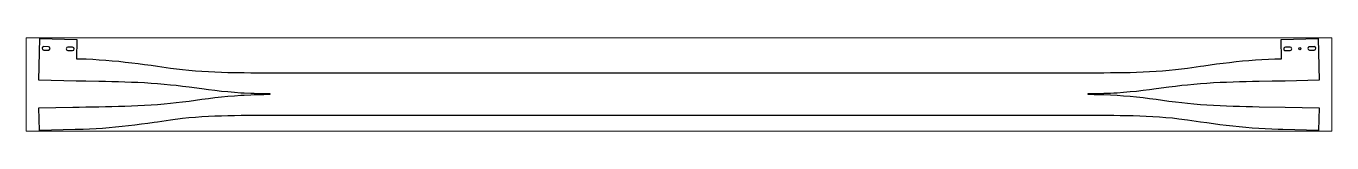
# Paper-space layout 'Layout1' of a CAD drawing. Header units: millimetres. Extents: x 0 to 257, y 88 to 107.
# The model-space entities are those that its viewports show. They can reach past a viewport. Long polylines and large blocks are cut down to what shows.
import ezdxf

# ---------------------------------------------------------------- set-up
doc = ezdxf.new("R2010")
doc.units = ezdxf.units.MM
doc.header["$LTSCALE"] = 25
doc.layers.add('3_Pezzi', color=7, linetype='Continuous')
doc.layers.add('5_Bulloni', color=7, linetype='Continuous')

# ---------------------------------------------------------------- blocks, each defined once
blk = doc.blocks.new('BL1553344777_00001')
at = {"layer": '5_Bulloni', "color": 4, "linetype": 'Continuous'}
for p, q in [((14.8, 107.5), (29.3, 107.1)), ((29.5, 117.6), (15, 118))]:
    blk.add_line(p, q, dxfattribs=at)
for centre, start, end in [((14.9, 112.7), 88.76, 268.76), ((29.4, 112.4), 268.76, 88.76)]:
    blk.add_arc(centre, 5.25, start, end, dxfattribs=at)
blk = doc.blocks.new('BL1553344777_00002')
at = {"layer": '5_Bulloni', "color": 4, "linetype": 'Continuous'}
for p, q in [((89.9, 105.8), (104.4, 105.5)), ((104.7, 116), (90.2, 116.3))]:
    blk.add_line(p, q, dxfattribs=at)
for centre, start, end in [((90, 111.1), 88.76, 268.76), ((104.5, 110.8), 268.76, 88.76)]:
    blk.add_arc(centre, 5.25, start, end, dxfattribs=at)
blk = doc.blocks.new('BL1553344777_00003')
at = {"layer": '5_Bulloni', "color": 4, "linetype": 'Continuous'}
for p, q in [((3881.6, 116.3), (3867.1, 116)), ((3867.3, 105.5), (3881.8, 105.8))]:
    blk.add_line(p, q, dxfattribs=at)
for centre, start, end in [((3867.2, 110.8), 91.2391, 271.2391), ((3881.7, 111.1), 271.2391, 91.2391)]:
    blk.add_arc(centre, 5.25, start, end, dxfattribs=at)
blk = doc.blocks.new('BL1553344777_00004')
at = {"layer": '5_Bulloni', "color": 4, "linetype": 'Continuous'}
for p, q in [((3956.7, 117.9), (3942.2, 117.6)), ((3942.5, 107.1), (3957, 107.5))]:
    blk.add_line(p, q, dxfattribs=at)
for centre, start, end in [((3942.4, 112.4), 91.2391, 271.2391), ((3956.9, 112.7), 271.2391, 91.2391)]:
    blk.add_arc(centre, 5.25, start, end, dxfattribs=at)
blk = doc.blocks.new('BL1553344777_00005')
at = {"layer": '5_Bulloni', "color": 2, "linetype": 'Continuous'}
blk.add_circle((3912, 111.7), 3.25, dxfattribs=at)
blk = doc.blocks.new('BL1553344777_00006')
at = {"layer": '3_Pezzi', "color": 3, "linetype": 'Continuous'}
for p, q in [((0, 13), (2.8, 143)), ((2.8, 143), (117.9, 140.5)), ((117.9, 140.5), (116.7, 80.4)), ((3853.8, 140.5), (3968.9, 143)), ((3855.1, 80.4), (3853.8, 140.5)), ((3968.9, 143), (3971.8, 13)), ((116.7, 80.4), (126.8, 80.2)), ((126.8, 80.2), (147, 79.5)), ((147, 79.5), (167.1, 78.5)), ((167.1, 78.5), (187.3, 77.3)), ((187.3, 77.3), (207.5, 75.9)), ((207.5, 75.9), (227.6, 74.2)), ((227.6, 74.2), (247.7, 72.3)), ((247.7, 72.3), (267.8, 70.1)), ((267.8, 70.1), (287.9, 67.8)), ((287.9, 67.8), (307.9, 65.3)), ((307.9, 65.3), (328, 62.6)), ((328, 62.6), (348, 59.8)), ((348, 59.8), (368, 56.9)), ((368, 56.9), (407.9, 51.1)), ((407.9, 51.1), (445.1, 46.4)), ((445.1, 46.4), (465.2, 44.3)), ((465.2, 44.3), (485.4, 42.5)), ((485.4, 42.5), (505.6, 41.1)), ((505.6, 41.1), (526, 40)), ((3445.9, 40), (3466.2, 41.1)), ((3466.2, 41.1), (3486.4, 42.5)), ((3486.4, 42.5), (3506.5, 44.3)), ((3506.5, 44.3), (3526.6, 46.4)), ((3526.6, 46.4), (3563.8, 51.1)), ((3563.8, 51.1), (3603.8, 56.9)), ((3603.8, 56.9), (3613.8, 58.4)), ((3613.8, 58.4), (3633.8, 61.2)), ((3633.8, 61.2), (3653.8, 64)), ((3653.8, 64), (3673.9, 66.6)), ((3673.9, 66.6), (3693.9, 69)), ((3693.9, 69), (3714, 71.2)), ((3714, 71.2), (3734.1, 73.3)), ((3734.1, 73.3), (3754.2, 75.1)), ((3754.2, 75.1), (3774.4, 76.6)), ((3774.4, 76.6), (3794.5, 78)), ((3794.5, 78), (3814.7, 79)), ((3814.7, 79), (3834.9, 79.9)), ((3834.9, 79.9), (3855.1, 80.4)), ((115.1, 10.5), (0, 13)), ((145.4, 10), (115.1, 10.5)), ((185.9, 9.3), (145.4, 10)), ((206.1, 8.9), (185.9, 9.3)), ((226.3, 8.5), (206.1, 8.9)), ((246.6, 8), (226.3, 8.5)), ((266.8, 7.4), (246.6, 8)), ((287, 6.7), (266.8, 7.4)), ((307.3, 5.8), (287, 6.7)), ((327.6, 4.7), (307.3, 5.8)), ((347.8, 3.5), (327.6, 4.7)), ((368, 2), (347.8, 3.5)), ((388.2, 0.3), (368, 2)), ((408.3, -1.7), (388.2, 0.3)), ((526, 40), (546.2, 39.1)), ((546.2, 39.1), (566.4, 38.4)), ((566.4, 38.4), (586.6, 37.9)), ((586.6, 37.9), (606.8, 37.5)), ((606.8, 37.5), (627, 37.1)), ((627, 37.1), (637.1, 37)), ((637.1, 37), (657.3, 36.8)), ((657.3, 36.8), (677.5, 36.7)), ((677.5, 36.7), (717.9, 36.5)), ((717.9, 36.5), (3253.9, 36.5)), ((3253.9, 36.5), (3274.1, 36.6)), ((3274.1, 36.6), (3284.2, 36.6)), ((3284.2, 36.6), (3304.4, 36.7)), ((3304.4, 36.7), (3324.6, 36.9)), ((3324.6, 36.9), (3344.8, 37.1)), ((3344.8, 37.1), (3365, 37.5)), ((3365, 37.5), (3385.2, 37.9)), ((3385.2, 37.9), (3405.4, 38.4)), ((3405.4, 38.4), (3425.6, 39.1)), ((3425.6, 39.1), (3445.9, 40)), ((3583.6, 0.3), (3563.5, -1.7)), ((3603.7, 2), (3583.6, 0.3)), ((3623.9, 3.5), (3603.7, 2)), ((3644.1, 4.7), (3623.9, 3.5)), ((3664.5, 5.8), (3644.1, 4.7)), ((3684.7, 6.7), (3664.5, 5.8)), ((3705, 7.4), (3684.7, 6.7)), ((3725.2, 8), (3705, 7.4)), ((3745.5, 8.5), (3725.2, 8)), ((3765.7, 8.9), (3745.5, 8.5)), ((3785.9, 9.3), (3765.7, 8.9)), ((3826.3, 10), (3785.9, 9.3)), ((3846.5, 10.4), (3826.3, 10)), ((3866.8, 10.7), (3846.5, 10.4)), ((3971.8, 13), (3866.8, 10.7)), ((425.5, -3.5), (408.3, -1.7)), ((445.6, -5.9), (425.5, -3.5)), ((465.7, -8.4), (445.6, -5.9)), ((505.9, -14), (465.7, -8.4)), ((526, -16.6), (505.9, -14)), ((546.2, -19.1), (526, -16.6)), ((566.3, -21.3), (546.2, -19.1)), ((546.2, -40.9), (566.3, -38.7)), ((586.5, -23.3), (566.3, -21.3)), ((566.3, -38.7), (586.5, -36.7)), ((606.7, -25), (586.5, -23.3)), ((586.5, -36.7), (606.7, -35)), ((626.9, -26.5), (606.7, -25)), ((606.7, -35), (626.9, -33.5)), ((637, -27.1), (626.9, -26.5)), ((626.9, -33.5), (637.1, -32.9)), ((657.2, -28.1), (637, -27.1)), ((637.1, -32.9), (657.3, -31.9)), ((667.4, -28.5), (657.2, -28.1)), ((657.3, -31.9), (667.4, -31.5)), ((677.5, -28.8), (667.4, -28.5)), ((667.4, -31.5), (677.5, -31.1)), ((687.6, -29.1), (677.5, -28.8)), ((677.5, -31.1), (687.6, -30.9)), ((697.7, -29.3), (687.6, -29.1)), ((687.6, -30.9), (697.7, -30.7)), ((707.8, -29.4), (697.7, -29.3)), ((697.7, -30.7), (707.8, -30.6)), ((717.9, -29.4), (707.8, -29.4)), ((707.8, -30.6), (717.9, -30.6)), ((717.9, -30.6), (717.9, -29.4)), ((3264, -29.4), (3253.9, -29.4)), ((3253.9, -29.4), (3253.9, -30.6)), ((3253.9, -30.6), (3264, -30.6)), ((3274.1, -29.3), (3264, -29.4)), ((3264, -30.6), (3274.1, -30.7)), ((3284.2, -29.1), (3274.1, -29.3)), ((3274.1, -30.7), (3284.2, -30.9)), ((3294.3, -28.8), (3284.2, -29.1)), ((3284.2, -30.9), (3294.3, -31.1)), ((3304.4, -28.5), (3294.3, -28.8)), ((3294.3, -31.1), (3304.4, -31.5)), ((3324.6, -27.6), (3304.4, -28.5)), ((3304.4, -31.5), (3324.6, -32.4)), ((3334.7, -27.1), (3324.6, -27.6)), ((3324.6, -32.4), (3344.8, -33.5)), ((3344.8, -26.5), (3334.7, -27.1)), ((3365.1, -25), (3344.8, -26.5)), ((3344.8, -33.5), (3365.1, -35)), ((3385.3, -23.3), (3365.1, -25)), ((3365.1, -35), (3385.3, -36.7)), ((3405.4, -21.3), (3385.3, -23.3)), ((3385.3, -36.7), (3405.4, -38.7)), ((3425.6, -19.1), (3405.4, -21.3)), ((3405.4, -38.7), (3425.6, -40.9)), ((3445.7, -16.6), (3425.6, -19.1)), ((3465.8, -14), (3445.7, -16.6)), ((3506.1, -8.4), (3465.8, -14)), ((3526.2, -5.9), (3506.1, -8.4)), ((3546.3, -3.5), (3526.2, -5.9)), ((3563.5, -1.7), (3546.3, -3.5)), ((0, -73), (105, -70.7)), ((1.5, -143), (0, -73)), ((105, -70.7), (125.2, -70.3)), ((125.2, -70.3), (145.4, -70)), ((145.4, -70), (185.9, -69.3)), ((185.9, -69.3), (206.1, -68.9)), ((206.1, -68.9), (226.3, -68.5)), ((226.3, -68.5), (246.6, -68)), ((246.6, -68), (266.8, -67.4)), ((266.8, -67.4), (287, -66.7)), ((287, -66.7), (307.3, -65.8)), ((307.3, -65.8), (327.6, -64.7)), ((327.6, -64.7), (347.8, -63.5)), ((347.8, -63.5), (368, -62)), ((368, -62), (388.2, -60.3)), ((388.2, -60.3), (408.3, -58.3)), ((408.3, -58.3), (425.5, -56.5)), ((425.5, -56.5), (445.6, -54.1)), ((445.6, -54.1), (465.7, -51.6)), ((465.7, -51.6), (505.9, -46)), ((505.9, -46), (526, -43.4)), ((526, -43.4), (546.2, -40.9)), ((3425.6, -40.9), (3445.7, -43.4)), ((3445.7, -43.4), (3465.8, -46)), ((3465.8, -46), (3506.1, -51.6)), ((3506.1, -51.6), (3526.2, -54.1)), ((3526.2, -54.1), (3546.3, -56.5)), ((3546.3, -56.5), (3563.5, -58.3)), ((3563.5, -58.3), (3583.6, -60.3)), ((3583.6, -60.3), (3603.7, -62)), ((3603.7, -62), (3623.9, -63.5)), ((3623.9, -63.5), (3644.1, -64.7)), ((3644.1, -64.7), (3664.5, -65.8)), ((3664.5, -65.8), (3684.7, -66.7)), ((3684.7, -66.7), (3705, -67.4)), ((3705, -67.4), (3725.2, -68)), ((3725.2, -68), (3745.5, -68.5)), ((3745.5, -68.5), (3765.7, -68.9)), ((3765.7, -68.9), (3785.9, -69.3)), ((3785.9, -69.3), (3866.8, -70.7)), ((3866.8, -70.7), (3971.8, -73)), ((3971.8, -73), (3970.2, -143)), ((338, -121.2), (318, -124)), ((358, -118.4), (338, -121.2)), ((368, -116.9), (358, -118.4)), ((407.9, -111.1), (368, -116.9)), ((445.1, -106.4), (407.9, -111.1)), ((465.2, -104.3), (445.1, -106.4)), ((485.4, -102.5), (465.2, -104.3)), ((505.6, -101.1), (485.4, -102.5)), ((525.8, -100), (505.6, -101.1)), ((546.2, -99.1), (525.8, -100)), ((566.4, -98.4), (546.2, -99.1)), ((586.6, -97.9), (566.4, -98.4)), ((606.8, -97.5), (586.6, -97.9)), ((627, -97.1), (606.8, -97.5)), ((647.2, -96.9), (627, -97.1)), ((667.4, -96.7), (647.2, -96.9)), ((687.6, -96.6), (667.4, -96.7)), ((697.7, -96.6), (687.6, -96.6)), ((717.9, -96.5), (697.7, -96.6)), ((3253.9, -96.5), (717.9, -96.5)), ((3294.3, -96.7), (3253.9, -96.5)), ((3314.5, -96.8), (3294.3, -96.7)), ((3334.7, -97), (3314.5, -96.8)), ((3354.9, -97.3), (3334.7, -97)), ((3375.1, -97.6), (3354.9, -97.3)), ((3395.3, -98.1), (3375.1, -97.6)), ((3415.5, -98.7), (3395.3, -98.1)), ((3435.7, -99.5), (3415.5, -98.7)), ((3456.1, -100.5), (3435.7, -99.5)), ((3476.3, -101.8), (3456.1, -100.5)), ((3496.5, -103.4), (3476.3, -101.8)), ((3516.6, -105.3), (3496.5, -103.4)), ((3536.7, -107.6), (3516.6, -105.3)), ((3563.8, -111.1), (3536.7, -107.6)), ((3603.8, -116.9), (3563.8, -111.1)), ((3623.8, -119.8), (3603.8, -116.9)), ((3643.8, -122.6), (3623.8, -119.8)), ((112, -140.6), (1.5, -143)), ((136.9, -139.9), (112, -140.6)), ((157, -139), (136.9, -139.9)), ((177.2, -138), (157, -139)), ((197.4, -136.6), (177.2, -138)), ((217.5, -135.1), (197.4, -136.6)), ((237.7, -133.3), (217.5, -135.1)), ((257.8, -131.2), (237.7, -133.3)), ((277.9, -129), (257.8, -131.2)), ((297.9, -126.6), (277.9, -129)), ((318, -124), (297.9, -126.6)), ((3663.8, -125.3), (3643.8, -122.6)), ((3683.9, -127.8), (3663.8, -125.3)), ((3704, -130.1), (3683.9, -127.8)), ((3724, -132.3), (3704, -130.1)), ((3744.2, -134.2), (3724, -132.3)), ((3764.3, -135.9), (3744.2, -134.2)), ((3784.5, -137.3), (3764.3, -135.9)), ((3804.6, -138.5), (3784.5, -137.3)), ((3824.8, -139.5), (3804.6, -138.5)), ((3845, -140.2), (3824.8, -139.5)), ((3859.8, -140.6), (3845, -140.2)), ((3970.2, -143), (3859.8, -140.6))]:
    blk.add_line(p, q, dxfattribs=at)

msp = doc.modelspace()

# ---------------------------------------------------------------- block references
at = {"layer": '3_Pezzi'}
msp.add_blockref('BL1553344777_00006', (0, 0), dxfattribs=at)
at = {"layer": '5_Bulloni'}
for name in ['BL1553344777_00001', 'BL1553344777_00002', 'BL1553344777_00003', 'BL1553344777_00005', 'BL1553344777_00004']:
    msp.add_blockref(name, (0, 0), dxfattribs=at)

psp = doc.layouts.get("Layout1")

# ---------------------------------------------------------------- viewports
at = {"layer": '0'}
psp.add_viewport(center=(128.5, 97.5), size=(257, 18.50254), view_center_point=(1985.88, 0), view_height=291.66372, dxfattribs=at)

doc.saveas('drawing.dxf')
